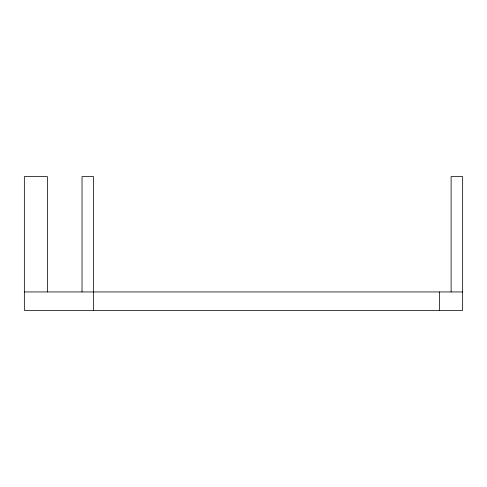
<?xml version="1.0" encoding="UTF-8"?>
<svg xmlns="http://www.w3.org/2000/svg" width="487" height="487" viewBox="0 0 487 487"><rect width="100%" height="100%" fill="white"/><g stroke="black" fill="none" stroke-linecap="round" stroke-linejoin="round"><path stroke-width="0.73" d="M24.35 291.944L462.65 291.944M451.114 291.944L451.114 176.604L462.65 176.604L462.65 310.396L24.35 310.396L24.35 176.604L47.416 176.604L47.416 291.944M439.584 291.944L439.584 310.396M93.553 310.396L93.553 176.604L82.023 176.604L82.023 291.944"/></g></svg>
